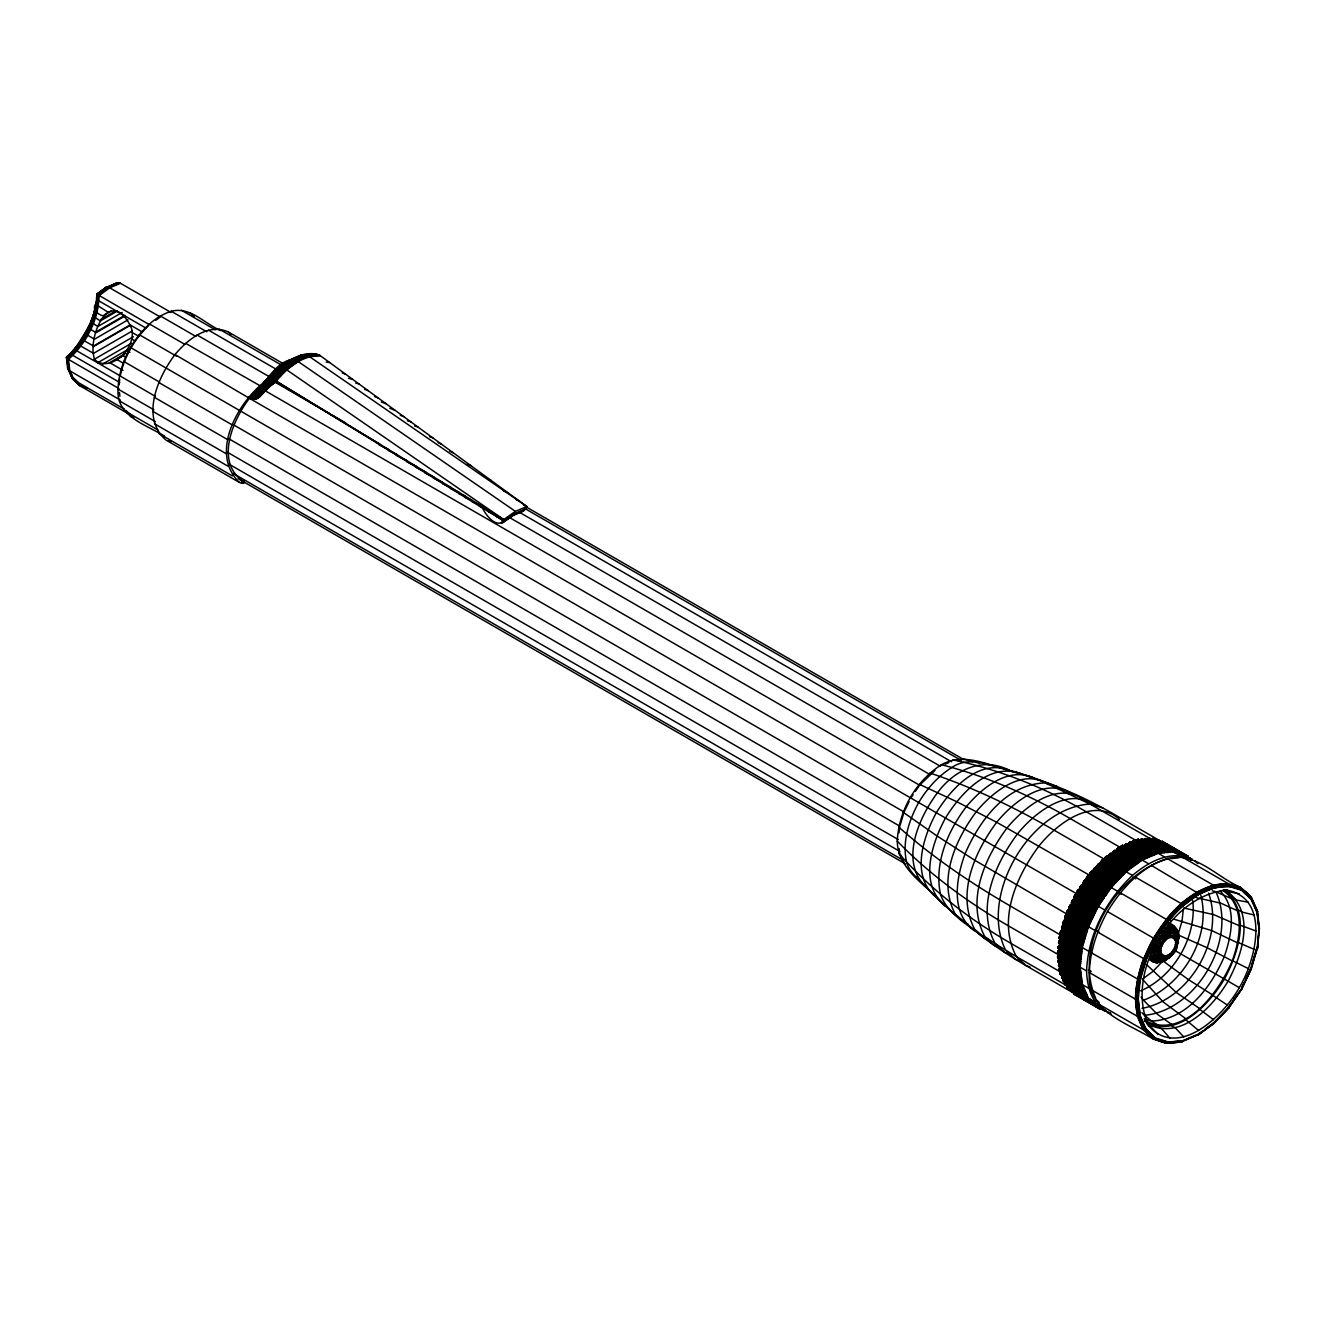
<?xml version="1.0" encoding="UTF-8"?>
<svg xmlns="http://www.w3.org/2000/svg" width="1326" height="1326" viewBox="0 0 1326 1326"><rect width="100%" height="100%" fill="white"/><g stroke="black" fill="none" stroke-linecap="round" stroke-linejoin="round"><path stroke-width="1.5" d="M1060.386 972.173C1063.684 976.45 1058.695 974.859 1060.386 972.173L1082.43 984.903C1085.745 989.179 1080.756 987.588 1082.43 984.903M1085.513 991.732C1083.839 994.401 1088.828 995.992 1085.513 991.732L1062.076 978.124L1061.927 975.588M1063.154 980.511C1063.568 976.649 1065.076 984.439 1063.154 980.511L1085.215 993.257M1063.618 981.538L1087.071 995.146L1088.248 997.765L1065.159 984.936L1065.01 982.417M1083.972 988.318C1087.287 992.594 1082.298 991.003 1083.972 988.318L1060.352 974.527M1087.221 997.682L1087.071 995.146M1076.629 892.945L1079.082 889.332L1076.629 892.945L1098.674 905.675L1101.144 902.061L1078.784 889.414M1079.828 888.254L1082.281 884.641L1104.343 897.387L1101.873 900.984L1079.828 888.254L1082.281 884.641M1083.027 883.58L1085.48 879.967L1083.027 883.58L1105.072 896.31L1107.542 892.696L1085.182 880.05M1086.226 878.889L1088.679 875.293L1110.74 888.022L1108.271 891.619L1086.226 878.889L1087.867 876.486M1098.674 905.675L1101.144 902.061M1101.873 900.984L1104.343 897.387M1105.072 896.31L1107.542 892.696M1108.271 891.619L1110.74 888.022M93.251 353.164C90.433 331.583 110.207 288.206 130.18 325.318C140.539 344.379 110.87 374.943 94.279 359.296L93.251 353.164L78.914 345.025L77.521 344.992L73.411 350.909L82.577 339.754L88.908 328.516L95.29 310.914L97.362 298.002M1213.207 1023.142L1214.301 1022.561L1198.091 1034.993L1198.654 1033.965L1183.024 1040.612L1168.455 1042.054L1155.94 1038.192L1153.421 1039.17C1126.785 1022.578 1086.176 1011.506 1089.342 972.555C1090.022 950.991 1097.166 930.355 1107.475 911.559C1121.531 888.553 1140.924 867.038 1167.261 858.535C1195.571 851.143 1217.086 877.497 1240.954 887.542L1241.385 890.194L1250.982 899.111L1257.015 912.454L1259.07 929.311L1257.612 948.04L1256.982 947.328L1251.363 966.24M145.91 328.086L98.207 300.488L96.649 298.449L96.765 294.074L105.848 287.427L109.03 287.444L160.297 316.98L155.722 320.328M96.848 298.996L96.765 294.074L149.606 324.787M97.179 299.51L96.931 294.123M1057.535 952.731L1058.562 950.129L1080.624 962.858L1080.209 966.654L1057.535 952.731L1080.209 966.654M1058.065 947.808L1059.093 945.206L1081.154 957.936L1080.74 961.731L1058.065 947.808L1080.74 961.731M1058.579 942.902L1059.623 940.283L1081.668 953.013L1081.27 956.808L1058.579 942.902L1081.27 956.808M1059.109 937.979L1060.154 935.36L1082.198 948.107L1081.801 951.886L1059.109 937.979L1081.801 951.886M1079.579 965.461L1080.624 962.858M1080.11 960.538L1081.154 957.936M1080.64 955.632L1081.668 953.013M1081.171 950.709L1082.198 948.107M242.31 481.835L243.868 483.36L239.376 482.432L165.849 439.983C140.208 417.408 157.86 377.197 174.999 354.556L249.437 398.314C263.99 403.883 260.791 384.623 268.88 379.137M1093.635 1003.003C1092.491 1005.97 1098.16 1005.29 1093.635 1003.003L1067.165 987.704L1066.668 985.715M1088.646 998.843C1088.547 1002.191 1092.69 999.224 1088.646 998.843L1066.601 986.096M1091.182 1000.732C1090.038 1003.683 1095.707 1003.003 1091.182 1000.732L1066.568 986.461M1177.604 931.316L1178.217 935.692L1175.3 940.383C1177.737 947.41 1166.747 961.914 1161.178 952.897C1158.742 945.869 1169.747 931.366 1175.3 940.383M1066.601 912.736L1068.59 909.437L1090.635 922.167L1088.745 926.095L1066.601 912.736L1088.745 926.095M1069.054 907.614L1071.043 904.315L1093.088 917.045L1091.199 920.99L1069.054 907.614L1091.199 920.99M1071.507 902.509L1073.496 899.21L1095.541 911.94L1093.652 915.885L1071.507 902.509L1093.652 915.885M1073.961 897.404L1075.95 894.089L1098.011 906.835L1096.105 910.763L1073.961 897.404L1096.105 910.763M1088.646 925.465L1090.635 922.167M1091.099 920.36L1093.088 917.045M1093.552 915.238L1095.541 911.94M1096.022 910.133L1098.011 906.835M120.384 400.104L69.167 370.468L67.576 367.998L68.488 364.319M73.411 350.909L74.041 349.782L76.179 350.462L97.229 362.595M1168.239 955.085L1166.797 959.444L1163.449 960.803M1057.518 956.941L1058.165 955.018L1080.209 967.748L1080.624 971.08L1057.518 956.941L1080.126 970.947M1059.093 962.659L1058.065 961.582L1058.678 959.328L1080.74 972.057C1082.613 977.792 1078.718 974.544 1080.74 972.057M1059.209 963.637C1061.098 969.372 1057.187 966.107 1059.209 963.637L1081.27 976.367C1083.143 982.102 1079.231 978.853 1081.27 976.367M1059.739 967.947C1061.612 973.682 1057.717 970.433 1059.739 967.947L1081.784 980.693C1083.673 986.411 1079.762 983.163 1081.784 980.693M1079.579 969.671L1080.209 967.748M164.507 436.138C146.109 424.585 115.859 416.381 118.047 389.098C118.511 374.38 123.384 360.291 130.429 347.462C140.026 331.765 153.252 317.063 171.236 311.262C190.215 306.256 204.701 323.743 220.663 330.555M239.376 482.432C208.149 452.282 239.525 398.446 268.929 378.623M897.254 841.115C898.73 810.65 915.719 781.229 941.361 764.721C967.201 750.433 995.909 769.063 1021.799 773.97C989.511 761.389 960.753 793.114 945.488 818.026C931.548 843.717 918.437 884.475 945.488 906.155C928.283 886.182 897.801 870.635 897.254 841.115C929.791 874.563 967.798 902.326 1008.108 925.664L1086.591 970.963C1086.988 987.174 1092.641 1007.959 1110.21 1012.749M899.028 832.728L899.658 826.827M1058.562 950.129L1057.783 953.593M1060.154 935.36L1059.524 939.023M1086.591 970.963C1088.016 934.548 1106.166 900.172 1132.47 875.442C1148.515 861.817 1171.306 849.27 1192.256 859.414L1113.79 814.114C1081.386 795.351 1046.545 780.981 1010.627 770.522M1095.74 998.263C1072.552 946.598 1115.282 873.486 1167.642 858.917M1107.475 911.559L1155.94 939.537L1146.327 959.527L1140.294 979.831L1138.238 999.075L1135.487 999.191C1137.045 962.825 1154.731 928.217 1181.168 903.553C1197.295 889.862 1220.351 877.182 1241.302 887.823M1137.559 999.34C1140.211 952.184 1169.118 903.967 1214.301 886.729C1226.964 883.199 1245.628 886.746 1250.982 899.111M1140.294 979.831L1140.095 979.881C1131.194 1008.589 1145.498 1052.629 1182.875 1041.076L1183.024 1040.612M1166.35 955.88C1164.56 967.549 1147.288 960.637 1152.095 949.88M1154.581 944.245C1151.051 950.692 1152.493 964.184 1162.488 961.715M1175.3 944.742C1184.068 939.703 1171.024 926.277 1164.841 936.156C1156.073 940.83 1152.824 964.632 1167.543 958.284M1178.118 939.007L1178.118 935.41M1177.621 943.532L1178.449 935.957M1177.969 943.151L1178.698 936.537M1183.24 909.818L1182.046 921.056L1177.936 934.863L1206.875 947.626L1232.252 960.919C1219.042 992.18 1183.936 1040.462 1144.902 1020.539M1232.252 960.919C1240.274 938.742 1245.678 907.1 1223.732 891.055M1144.305 1020.937C1175.698 1040.413 1209.312 1004.462 1224.395 979.052C1238.484 953.079 1251.744 911.84 1224.395 889.928M1146.675 1023.291C1175.913 1061.695 1223.45 1016.396 1239.28 987.655C1256.252 959.576 1271.717 895.746 1223.848 889.63M1257.197 948.504L1259.087 927.603M1257.462 948.355L1259.418 927.868M1135.222 877.033L1181.168 903.553L1183.024 905.84L1198.654 894.437L1214.301 887.774L1228.87 886.332L1228.141 883.58L1182.195 857.044M1178.366 942.322L1178.217 940.996M1060.087 933.007L1061.579 930.172L1083.64 942.902L1082.447 946.897L1060.087 933.007L1082.447 946.897M1061.629 927.819L1063.137 924.968L1085.182 937.697L1083.988 941.709L1061.629 927.819L1083.988 941.709M1063.17 922.631L1064.679 919.78L1086.723 932.51L1085.53 936.521L1063.17 922.631L1085.53 936.521M1064.712 917.426L1066.22 914.592L1088.265 927.322L1087.088 931.316L1064.712 917.426L1087.088 931.316M1082.149 945.736L1083.64 942.902M1083.69 940.548L1085.182 937.697M1085.232 935.36L1086.723 932.51M1086.773 930.156L1088.265 927.322M1256.982 910.332L1259.07 929.311M107.82 312.041L96.152 304.649L97.627 295.963M95.936 304.168L96.848 296.891M96.152 304.649L97.163 296.411M95.87 303.704C91.958 308.096 96.367 314.245 103.445 315.919M96.649 297.389L96.649 298.449M1170.129 937.383L1170.079 931.946L1167.808 926.095L1171.272 925.747L1174.239 926.659L1176.825 929.559L1176.858 934.034L1174.571 938.758M71.587 374.28L71.853 377.645L73.974 380.048L124.511 409.237M1251.429 898.199L1250.982 896.79L1245.495 893.591M1214.301 887.774L1213.207 885.055L1167.261 858.535M1198.605 1034.379L1181.168 1041.639M1069.121 988.003L1069.253 989.627L1070.712 989.925M1096.088 1005.274C1094.945 1008.241 1100.613 1007.561 1096.088 1005.274L1069.253 989.627M1190.483 860.01L1190.184 858.171L1188.577 858.253M94.942 310.466L96.102 303.986M96.218 305.229L93.251 316.4L100.345 320.909L117.301 311.129M1089.508 874.265L1092.375 871.232L1089.508 874.265L1111.569 886.995L1114.437 883.978L1092.11 871.215M1093.237 870.337L1096.105 867.303L1093.237 870.337L1115.282 883.066L1118.166 880.033L1095.84 867.287M1096.95 866.408L1099.834 863.375L1096.95 866.408L1119.011 879.138L1121.879 876.105L1099.569 863.359M1103.282 859.43L1125.608 872.177L1122.741 875.21L1100.679 862.464L1103.547 859.447M1111.569 886.995L1114.437 883.978M1115.282 883.066L1118.166 880.033M1119.011 879.138L1121.879 876.105M1122.741 875.21L1125.608 872.177M118.975 388.568L68.438 359.396C63.565 357.887 70.145 352.517 72.748 355.335L119.804 382.501M1174.571 947.212C1181.632 942.372 1171.256 960.372 1171.902 951.836M1257.015 912.454L1257.612 911.31L1251.131 896.94M1175.549 942.421C1183.604 937.283 1175.88 924.52 1168.488 922.83M526.19 508.753L526.82 506.515L319.947 355.451C301.864 355.666 287.096 368.081 275.327 380.612L504.062 521.234L515.25 513.411L526.19 508.753L507.311 518.367M93.251 316.4L94.842 308.925L96.102 308.162M93.798 313.35L95.141 308.626M900.205 825.021L903.437 814.131M1061.579 930.172L1060.253 933.952M1061.944 928.979L1063.137 924.968M1063.485 923.791L1064.679 919.78M1065.027 918.587L1066.22 914.592M1097.63 932.029L1143.576 958.565C1135.437 981.339 1130.514 1008.423 1144.006 1030.203L1146.327 1029.291L1155.791 1038.424M1091.447 952.847L1139.133 979.897L1146.327 959.527M1178.615 938.99C1173.958 908.376 1136.283 960.919 1163.134 961.284M1169.466 925.614L1171.04 920.327M1176.195 947.145C1178.963 903.255 1136.034 977.61 1172.648 953.278M1176.576 947.029L1177.753 942.554M1176.858 946.897L1178.366 941.443M1245.611 979.417L1250.982 968.245L1257.164 947.444L1251.147 968.875L1257.578 947.924M1171.902 937.217L1172.068 927.52L1170.775 924.968L1167.245 925.316M248.509 397.004C255.901 400.585 263.261 393.325 262.283 385.833C268.184 376.551 284.56 353.694 298.135 361.517L515.4 511.372L526.82 506.515L309.555 356.661L303.439 354.788L299.593 355.733L304.914 355.202M1164.709 959.875L1169.582 957.571L1170.129 953.709M104.422 289.499L105.848 287.427M90.848 322.036L93.35 314.925L90.848 322.036L97.826 326.511L122.174 312.455M93.732 314.776C88.991 330.257 80.306 344.428 68.853 355.865M241.216 482.995L242.144 480.609L244.465 481.189M1104.459 858.651L1107.309 856.281L1104.459 858.651L1126.503 871.381L1129.586 869.127L1107.061 856.231M1108.619 855.336L1130.514 868.464L1133.581 866.21L1111.321 853.364L1108.801 854.955L1130.514 868.464M1112.448 852.817L1115.315 850.447L1112.448 852.817L1134.509 865.547L1137.592 863.292L1115.067 850.397M1116.608 849.502L1138.504 862.629L1141.587 860.375L1119.061 847.48L1116.807 849.121L1138.504 862.629M1126.503 871.381L1129.586 869.127M1134.509 865.547L1137.592 863.292M123.766 316.715L96.036 332.727L88.063 327.771L91.875 321.19M91.046 321.257L85.195 333.787L94.494 339.191L127.959 319.881M77.521 344.992L91.162 322.815M1168.455 1042.054L1166.648 1043.28L1160.93 1040.065M273.388 373.103C275.095 367.401 282.388 366.788 286.714 369.855L298.135 361.517M271.134 382.219L271.896 380.595M1173.411 937.681L1174.869 928.382L1173.808 925.913L1170.775 924.968M243.106 480.907L241.995 483.228L242.144 480.609C215.226 460.868 232.912 419.795 249.437 398.314L919.415 785.125M242.774 483.426L243.885 481.106M903.967 812.308L909.122 801.6M1068.59 909.437L1066.618 913.067M1069.784 906.951L1071.043 904.315M1073.496 899.21L1071.524 902.84M1074.06 898.033L1075.95 894.089M1153.835 938.327C1140.957 961.98 1132.023 989.511 1137.824 1016.545L1140.294 1015.948L1138.238 999.075M1143.576 958.565L1145.962 959.46C1160.681 925.233 1188.345 887.193 1229.02 885.818M1174.322 950.145C1184.599 933.769 1164.576 929.924 1160.3 945.819C1153.57 964.085 1175.002 958.267 1176.527 945.355M1177.024 945.985L1172.068 954.554M1177.123 946.267L1172.366 954.521M1245.429 979.317L1250.799 968.146M1242.031 986.859L1243.821 983.146M1231.821 1002.373L1228.141 1007.379L1228.97 1007.677L1241.716 989.063L1251.263 968.461L1241.451 988.898L1228.489 1007.561L1213.406 1023.241L1229.053 1007.594L1214.135 1023.324M1228.655 1007.627L1241.65 989.014L1251.429 968.626M1164.593 956.063L1162.322 959.676L1158.543 962.378L1156.123 962.759L1152.559 960.72M94.842 308.925L94.726 310.052M1130.664 868.066L1133.581 866.21M1138.653 862.232L1141.587 860.375M85.195 333.787L88.295 327.522M85.726 333.986L88.212 329.246M1182.875 1041.076L1181.367 1041.739M93.069 315.14L93.019 316.036M1120.487 847.099C1121.614 844.098 1126.404 845.855 1120.487 847.099L1142.548 859.828C1148.449 858.585 1143.675 856.845 1142.548 859.828M1124.498 845.391L1127.216 843.717L1149.625 856.811L1146.542 858.137L1124.498 845.391L1127.216 843.717M1131.575 842.391L1130.133 842.027L1128.492 843.701L1150.537 856.43C1156.454 855.187 1151.664 853.43 1150.537 856.43M1132.487 841.993C1133.614 839.01 1138.388 840.767 1132.487 841.993L1154.532 854.723C1160.449 853.496 1155.675 851.74 1154.532 854.723M1146.542 858.137L1149.277 856.447M77.969 345.92L85.361 333.804L77.72 345.539M910.829 798.02L913.067 794.755M915.305 791.473L919.78 784.942L934.979 770.456M1153.62 938.195L1166.648 919.581L1168.455 921.222C1185.394 900.619 1213.439 877.58 1241.501 889.961M1155.791 939.454L1168.339 921.073M1233.959 998.859L1241.716 989.063M1163.068 955.598L1155.742 961.499L1153.073 961.831L1149.526 959.775M77.571 345.241L81.781 339.423L93.533 346.02L130.23 324.853M481.471 505.952C484.719 513.643 494.996 528.51 504.062 521.234L503.731 519.543L286.466 369.689M73.344 350.213L77.77 344.76M73.328 350.528L78.052 344.76M1139.349 840.17L1138.238 839.242L1136.481 840.452L1158.526 853.182C1163.88 853.911 1160.018 850.38 1158.526 853.182M1140.476 839.756C1143.874 841.645 1143.062 837.22 1140.476 839.756L1162.521 852.485C1164.344 850.115 1167.079 853.828 1162.256 852.817L1138.238 839.242M1144.205 839.391C1147.603 841.281 1146.791 836.839 1144.205 839.391L1166.25 852.121C1168.073 849.751 1170.808 853.463 1165.985 852.436L1142.233 838.877M1147.653 839.341L1149.41 838.131L1150.52 839.06M1169.714 852.071C1171.189 849.286 1175.051 852.8 1169.714 852.071L1145.946 838.513M1259.418 929.062L1257.313 910.597M515.25 513.411L503.018 522.543M68.935 355.003L73.709 349.832M68.836 355.385L74.041 349.782M68.969 356.396L74.952 349.948M1161.908 954.521L1153.603 959.51L1150.753 959.659L1149.277 956.427M174.999 354.556C187.496 339.721 207.801 322.864 228.254 331.914L283.83 364.004M276.753 368.91L263.36 382.999L264.288 384.325L268.101 380.28M253.133 399.126L252.205 397.8L262.846 386.562L261.04 386.314L250.399 397.551L251.327 398.861M277.93 368.379L262.747 384.341L263.675 385.651L268.764 380.264M279.222 368.064L262.283 385.833L263.211 387.142L269.592 380.413M270.156 379.567L262.167 388.004L263.095 389.314M263.261 387.938L253.946 397.767L254.874 399.093M269.808 381.59L261.819 390.01L262.747 391.319L272.941 380.562L270.637 385.402L259.299 397.303L258.371 395.977L262.349 391.767M272.012 379.899L255.553 397.452L256.482 398.778M262.366 391.236L257.045 396.855L257.973 398.165L268.167 387.407L277.3 380.827M264.123 390.706L276.057 381.175M276.073 381.092L277.001 382.402L270.885 380.529L265.051 383.181L264.123 381.855L269.957 379.203L276.073 381.092L286.714 369.855M1100.679 862.464L1102.602 860.458M1120.288 892.796L1166.432 919.432C1184.814 895.63 1226.318 867.303 1251.429 897.503M1181.963 904.183C1150.023 935.079 1122.757 986.693 1144.487 1030.252M1172.748 953.643L1165.339 959.908M1168.803 958.002L1172.764 953.958M1169.582 957.571L1172.714 954.206M1213.754 1023.357L1228.953 1007.312M309.555 356.661L320.196 355.617C309.223 350.445 295.499 356.346 286.184 362.296L295.698 358.252M297.604 357.44L298.532 356.479L287.112 361.335M69.118 354.705L66.416 357.241L67.792 368.694M66.317 357.639L69.781 354.407M66.482 357.921L70.245 354.39M70.775 354.49L66.781 358.235L68.123 369.341M112.064 285.67L113.008 284.841M1151.648 838.877C1154.001 842.192 1154.482 837.104 1151.648 838.877L1173.692 851.607C1175.897 849.751 1177.123 854.723 1173.394 851.872L1149.675 838.131M1154.548 840.12L1156.504 839.557L1182.991 854.822C1187.234 857.607 1184.996 852.369 1182.991 854.822M1157.747 841.115L1159.471 840.435L1160.2 841.529M1176.593 852.85C1178.599 850.38 1180.836 855.635 1176.593 852.85L1151.946 838.678M1179.792 853.845C1181.797 851.375 1184.035 856.629 1179.792 853.845L1153.09 838.463M1161.178 952.897L1156.438 955.582L1150.239 956.543L1153.952 961.831M96.798 294.19L106.395 287.195M97.013 294.355L106.992 287.079M97.345 294.587L107.638 287.079M274.764 370.617L289.35 360.059M274.001 371.777L290.643 359.744M275.51 380.114L262.183 393.159L261.255 391.833M266.625 387.192L269.758 384.905M274.731 381.722L261.421 394.767L260.493 393.457M276.902 380.844L268.167 387.407L265.067 388.319M1181.367 903.686L1197.378 892L1213.406 885.188L1228.324 883.713M1151.25 865.348L1198.472 893.459C1168.007 912.686 1147.554 945.206 1139.382 979.914C1133.813 1003.533 1138.62 1039.07 1167.891 1042.899M1164.725 960.737L1170.079 956.792M1165.305 960.554L1169.863 957.223M1198.787 1033.667L1202.002 1031.33M1205.201 1028.993L1211.616 1024.318M1197.759 1035.026L1214.351 1022.91M1198.24 1034.926L1214.235 1023.258M276.139 381.855L380.231 444.425L378.838 444.658L388.966 449.729L388.303 450.459L397.021 454.636L396.209 455.282L406.983 460.686L406.684 461.68L416.48 466.47L415.568 467.117L425.878 472.189L424.834 472.785L433.635 476.896L433.304 477.973L442.553 482.332L442.751 483.741L450.724 487.305L450.575 488.515L458.995 492.327L458.978 493.653L464.862 495.891L464.929 497.3L471.841 500.134L472.039 501.659L479.78 504.974L479.349 506.118L488.664 510.377L488.581 511.77L495.775 514.703L495.825 516.195L503.731 519.543L515.4 511.372M501.327 522.56L504.328 520.472M501.593 523.356L513.924 514.919L524.599 510.377M1078.767 995.71L1076.596 995.047M113.986 284.129L117.931 282.703L120.451 283.267L171.004 312.439M103.975 315.074L111.135 310.947M100.925 319.467L114.898 311.395M96.168 331.865L124.727 315.373M93.384 346.633L130.578 325.168M93.185 353.561L132.136 331.086M94.279 359.296L133.379 336.705M97.461 362.893L131.324 343.351M102.599 364.103L129.268 348.705M109.279 362.843L125.871 353.246M123.666 355.351L116.671 359.379L123.318 363.225M116.124 359.76L121.445 356.694M1164.079 843.253L1166.035 843.916M1068.557 987.472L1067.165 987.704M1163.399 842.507C1162.952 839.806 1158.493 843.187 1163.416 842.855M1098.641 1007.428C1098.442 1010.545 1103.961 1007.362 1098.641 1007.428L1071.574 991.649C1071.275 988.235 1074.557 994.318 1071.574 991.649M1160.93 950.858L1151.78 952.748M310.234 354.672L312.704 353.827M105.367 287.792L116.97 282.819M104.969 288.256L117.931 282.703M118.843 282.72L108.334 287.195L97.809 294.869C97.328 319.168 84.98 342.423 67.212 358.6L68.587 369.937M119.688 282.919L109.03 287.444L98.389 295.217C97.942 319.533 85.577 342.821 67.759 358.981L69.167 370.468M120.451 283.267L109.76 287.808L99.069 295.615C98.638 319.947 86.273 343.235 68.438 359.396L69.847 370.932L73.974 380.048M303.439 354.788L292.018 359.644L280.598 367.982L269.957 379.203L270.885 380.529M512.002 515.549L522.693 511.455M945.09 764.207L948.819 762.616M1197.759 892.332L1213.754 885.519M1176.825 929.559L1171.703 926.592L1164.725 928.465L1165.305 929.327C1169.83 926.112 1177.157 927.338 1178.366 933.355M1167.195 958.897C1139.017 967.102 1171.355 911.111 1178.35 939.604M1166.797 959.444C1139.879 968.328 1165.587 914.144 1178.217 935.692M1159.653 962.411L1166.35 959.908M1165.852 960.289L1160.383 962.394M1140.692 990.853C1174.223 976.268 1196.897 937.001 1192.754 900.669M1141.073 997.053L1143.526 1000.235C1183.107 984.986 1211.865 936.604 1200.71 894.901M1181.565 1041.805L1198.555 1034.562M1166.83 845.358L1167.924 845.308M1161.808 962.046L1156.123 962.759M1081.353 997.053L1079.961 996.622M1103.414 1009.782L1101.84 1008.423M1063.12 978.223L1062.076 978.124M1066.203 985.036L1065.159 984.936M1161.178 948.538L1153.288 948.62M300.77 355.186L314.08 353.744M315.538 353.876C297.389 353.594 282.571 366.291 271.416 379.352L272.344 380.661M317.063 354.241C298.914 353.943 284.079 366.656 272.941 379.717L273.869 381.026M318.621 354.821C300.472 354.539 285.637 367.236 274.499 380.297L275.427 381.606M957.753 760.527L961.217 760.179M1033.816 777.865C1007.942 766.445 982.251 787.76 966.422 806.523C947.775 831.137 934.084 862.729 940.416 894.055C947.361 914.642 968.825 924.62 984.273 938.261C997.765 948.173 1011.771 957.339 1026.241 965.742L1104.707 1011.042M1171.272 858.568L1178.516 857.856M1228.771 884.26C1187.466 885.685 1159.09 923.957 1144.239 958.897C1132.553 986.461 1128.724 1036.683 1167.294 1043.247M1214.334 886.995L1229.036 885.553L1241.6 889.696L1251.147 898.895M1227.379 890.16C1170.593 894.453 1124.233 974.759 1148.896 1026.092M1142.017 1008.324C1189.753 999.738 1224.975 938.709 1208.55 893.078M1141.885 1012.683L1144.487 1015.302C1196.748 1010.594 1237.871 939.338 1215.843 891.735L1212.246 890.79M1182.958 1040.86L1168.339 1042.302L1155.626 1038.639L1145.962 1029.672L1139.879 1016.246M1166.234 1043.114L1182.643 1041.44M1166.648 1043.28L1182.328 1041.689M326.196 362.064L329.561 362.479M1196.317 897.636L1221.047 903.271L1237.622 910.813M1161.908 946.068L1155.576 944.593M1222.406 890.293L1239.28 893.84M1183.438 907.962L1213.638 914.592L1239.445 925.797M1248.412 902.293L1236.744 900.089L1233.064 897.967M348.539 378.341L352.385 379.137M976.118 762.367L979.682 763.113M952.781 759.864C999.688 769.544 1044.606 787.743 1086.027 811.628L1164.51 856.944M997.401 767.141C982.351 762.798 966.124 757.527 951.853 767.505C937.946 776.141 927.106 788.655 918.653 802.545C908.89 820.496 902.111 841.38 906.52 861.9C909.354 873.668 920.261 879.536 927.371 888.437C898.58 863.11 918.388 817.96 937.631 792.567C954.77 769.494 982.599 756.516 1009.666 770.389C978.638 758.29 951.007 788.788 936.322 812.739C922.913 837.419 910.332 876.602 936.322 897.437L932.493 893.575M1254.147 914.99L1242.197 912.139L1238.517 910.017M1173.311 918.984L1211.914 930.653L1237.622 942.885M355.749 383.098L358.882 383.894M941.361 764.721C986.594 776.174 1029.656 795.202 1070.016 818.44L1148.482 863.756M261.04 386.314L185.64 343.335M414.574 426.011L417.922 426.989M1256.12 931.034L1240.374 925.266M407.314 420.707L410.762 421.767M87.383 388.253L79.842 385.667L72.698 379.021L67.51 367.269M130.429 416.463L133.926 417.541M1057.419 786.649L1022.247 774.301M963.422 758.82L972.555 761.638M1102.834 807.998L1090.038 804.053L1045.253 782.887C1005.92 784.213 979.168 820.993 964.93 854.11C956.145 878.409 950.212 913.084 974.278 930.67M1241.65 888.437C1204.787 874.066 1171.969 910.282 1154.532 938.725C1138.62 968.046 1123.669 1014.572 1154.532 1039.302M1241.716 888.917C1205.019 874.63 1172.35 910.68 1154.996 938.99C1139.15 968.179 1124.266 1014.489 1154.996 1039.136M1228.87 886.332L1241.385 890.194M1157.731 962.61L1154.847 961.715L1151.217 956.576M1156.918 962.742L1153.073 961.831L1150.753 959.659M967.864 923.824L964.466 922.78L946.002 906.371M987.82 939.355L984.273 938.261L955.333 914.31C937.267 880.398 955.3 839.789 976.367 811.578C992.544 791.987 1022.843 767.389 1048.302 784.511M998.08 946.698L994.483 945.587L974.759 929.443C955.897 894.055 974.726 851.706 996.688 822.269C1013.561 801.832 1045.17 776.174 1071.739 794.025M1008.522 953.725L1004.893 952.598L995.13 943.548L984.82 936.62C965.693 900.719 984.787 857.756 1007.08 827.905C1024.202 807.153 1056.258 781.13 1083.209 799.246M1020.954 961.018L1015.467 959.328L1005.655 950.212L995.13 943.548C975.803 907.282 995.097 863.872 1017.606 833.706C1034.893 812.44 1069.27 785.174 1095.906 806.059M1029.904 966.869L1026.241 965.742L1016.396 956.61L1005.655 950.212C978.737 895.995 1029.622 807.832 1090.038 804.053L1179.444 855.452M1144.156 1018.782L1151.515 1021.053L1158.974 1025.91M1107.475 1012.633L1111.138 1013.777M1144.006 1030.203L1097.63 1003.517M1167.692 1043.048L1154.764 1039.236C1123.967 1014.539 1138.885 968.113 1154.764 938.858C1172.167 910.481 1204.92 874.331 1241.7 888.669L1251.462 897.967M1153.421 1039.17L1166.863 1043.297M929.957 773.041C973.267 787.395 1014.506 807.401 1053.988 830.126L1132.47 875.442M1137.824 1016.545L1091.447 989.842M168.485 440.796L170.905 441.691M381.341 402.06L386.131 403.784M429.558 436.652L432.79 437.845M400.336 415.336L403.651 416.563M342.224 372.938L345.672 374.247M1215.843 891.735L1232.252 898.962M1254.147 949.333L1238.517 942.637M364.65 389.297L368.18 390.673M374.612 396.557L378.175 397.966M389.861 408.275L395.214 410.414M487.835 479.15L491.184 480.493M1058.065 958.217L1058.165 955.018M438.11 442.702L441.309 444.061M919.316 784.279L956.659 801.666L996.688 822.269L1117.536 891.205M523.588 505.057L526.82 506.515M467.282 463.967L470.68 465.525M449.613 451.089L453.243 452.796M503.316 490.736L508.67 493.255M1248.412 968.643L1233.064 960.985M516.245 499.703L519.809 501.394M1135.487 999.191L1089.342 972.555M1162.421 841.38L1187.897 856.099C1189.057 859.696 1184.566 854.193 1187.897 856.099M1162.14 841.413L1188.013 856.347M1161.841 841.496L1188.096 856.646M1158.941 840.419L1190.466 858.635M1183.952 855.419L1192.439 860.309M1155.742 839.441L1182.262 854.607M1186.836 857.276L1192.19 860.226M1155.443 839.524L1180.09 853.579M1152.543 838.446L1179.063 853.612M1152.244 838.529L1175.864 852.287M1148.813 838.314L1172.582 851.789M1148.515 838.496L1170.56 851.226M1148.217 838.728L1170.261 851.458M1147.918 839.01L1169.98 851.756M1145.399 838.562L1168.77 851.872M1145.084 838.678L1168.852 852.154M1144.786 838.861L1166.847 851.59M1144.487 839.093L1166.532 851.839M1141.669 838.927L1165.123 852.519M1141.371 839.06L1163.416 851.789M1141.056 839.242L1163.117 851.972M1140.758 839.474L1162.819 852.204M1137.94 839.292L1161.41 852.9M1137.642 839.424L1159.686 852.154M1137.343 839.607L1159.388 852.336M1137.028 839.839L1159.09 852.568M1136.747 840.12L1158.808 852.85M1134.973 840.236L1157.465 853.215M1134.426 840.236L1157.615 853.414M1134.128 840.336L1156.189 853.066M1133.829 840.485L1155.891 853.231M1133.531 840.701L1155.576 853.43M1133.233 840.966L1155.294 853.712M1132.951 841.281L1155.012 854.01M1132.702 841.629L1154.764 854.358M1130.713 841.894L1153.62 855.121M1130.432 841.927L1152.493 854.673M1130.133 842.027L1152.195 854.773M1129.835 842.192L1151.88 854.922M1129.52 842.408L1151.581 855.137M1129.238 842.673L1151.283 855.403M1128.956 842.988L1151.018 855.718M1128.708 843.319L1150.753 856.066M1126.719 843.601L1149.625 856.811M1126.139 843.734L1148.498 856.364M1125.84 843.883L1147.885 856.629M1125.525 844.098L1147.587 856.845M1125.244 844.364L1147.288 857.11M1124.962 844.679L1147.023 857.408M1124.713 845.027L1146.758 857.756M1122.989 845.325L1145.465 858.303M1122.442 845.342L1145.631 858.519M1122.144 845.441L1144.189 858.171M1121.829 845.59L1143.89 858.32M1121.531 845.806L1143.592 858.535M1121.232 846.071L1143.294 858.8M1120.967 846.386L1143.012 859.115M1120.719 846.734L1142.763 859.463M1118.481 847.563L1140.841 860.226M1118.183 847.695L1140.244 860.425M1117.884 847.894L1139.929 860.624M219.121 329.08L281.874 365.313M1117.586 848.143L1139.631 860.872M525.593 506.598L963.24 759.284M1117.304 848.425L1139.349 861.154M1117.039 848.756L1139.084 861.486M1116.807 849.121L1138.852 861.85M181.43 310.251L215.226 329.76M524.582 508.372L959.875 759.682M1114.785 850.397L1136.83 863.143M1114.486 850.48L1136.548 863.209M1114.188 850.612L1136.233 863.342M1113.89 850.811L1135.934 863.541M1113.591 851.06L1135.636 863.79M1113.293 851.342L1135.354 864.071M1113.044 851.673L1135.089 864.403M208.48 330.141L276.604 369.473M1112.812 852.038L1134.857 864.767M1112.613 852.419L1134.658 865.149M1110.79 853.314L1133.117 866.044M171.236 311.262L206.806 331.798M1110.492 853.397L1132.553 866.127M519.759 512.482L951.471 761.737M1110.193 853.53L1132.238 866.259M1109.879 853.729L1131.94 866.458M1109.58 853.961L1131.642 866.707M1109.298 854.259L1131.36 866.989M1109.05 854.59L1131.095 867.32M1108.801 854.955L1130.863 867.685M1106.497 856.314L1128.84 868.961M1106.199 856.447L1128.244 869.176M1105.884 856.629L1127.945 869.375M1105.586 856.878L1127.647 869.624M1105.304 857.176L1127.365 869.906M1105.039 857.508L1127.1 870.237M1104.807 857.872L1126.868 870.602M1104.608 858.253L1126.669 870.983M197.06 334.997L270.57 377.446M1103 859.48L1125.061 872.21M1102.702 859.58L1124.746 872.309M1132.951 877.232L1135.702 878.823M160.297 315.919L195.867 336.456M274.151 381.656L320.726 408.541M324.306 410.612L329.677 413.712M333.274 415.784L345.804 423.011M508.819 517.14L940.548 766.378M1102.387 859.762L1124.448 872.491M1102.088 859.977L1124.15 872.707M1101.807 860.259L1123.851 872.989M1101.525 860.574L1123.586 873.304M1101.293 860.922L1123.337 873.652M1101.077 861.303L1123.122 874.033M1100.895 861.685L1122.956 874.431M1100.762 862.082L1122.824 874.812M1099.271 863.408L1121.332 876.138M1098.972 863.524L1121.034 876.254M1098.674 863.69L1120.719 876.42M1098.359 863.922L1120.42 876.652M1098.077 864.187L1120.138 876.917M1097.812 864.502L1119.857 877.232M1097.563 864.85L1119.608 877.597M1097.348 865.232L1119.409 877.961M1097.166 865.629L1119.227 878.359M1097.05 866.011L1119.094 878.757M1095.558 867.337L1117.603 880.066M1095.243 867.453L1117.304 880.182M1094.945 867.618L1117.006 880.348M1094.646 867.85L1116.691 880.58M1094.348 868.116L1116.409 880.845M1094.083 868.431L1116.127 881.177M1093.834 868.795L1115.895 881.525M149.357 323.892L184.927 344.428M265.001 390.656L929.609 774.367M1093.618 869.16L1115.68 881.889M1093.453 869.558L1115.497 882.287M1093.32 869.955L1115.365 882.685M1091.828 871.265L1113.873 884.011M1091.53 871.381L1113.575 884.111M1091.215 871.547L1113.276 884.293M1090.917 871.779L1112.978 884.508M1090.635 872.06L1112.68 884.79M1090.353 872.375L1112.415 885.105M1090.105 872.723L1112.166 885.453M1089.906 873.105L1111.95 885.834M1089.723 873.486L1111.785 886.216M1089.591 873.884L1111.652 886.613M1118.464 892.514L1121.216 894.105M1088.381 875.375L1110.442 888.105M1088.082 875.525L1110.144 888.254M1087.784 875.724L1109.829 888.453M1087.486 875.989L1109.53 888.718M1087.204 876.287L1109.265 889.017M1086.955 876.619L1109 889.348M1086.723 876.983L1108.768 889.729M129.915 324.804L141.899 331.715M1086.541 877.381L1108.586 890.111M1086.392 877.762L1108.437 890.508M1086.276 878.16L1108.337 890.89M1086.226 878.541L1108.271 891.271M1084.883 880.199L1106.945 892.928M139.18 334.649L176.524 356.213M1084.585 880.414L1106.63 893.144M1084.287 880.663L1106.332 893.393M1084.005 880.961L1106.066 893.691M1083.756 881.309L1105.801 894.039M131.937 332.378L138.882 336.373M1083.524 881.674L1105.569 894.404M1083.325 882.055L1105.387 894.785M1083.193 882.453L1105.238 895.183M1083.077 882.834L1105.138 895.58M1083.027 883.215L1105.072 895.962M1081.999 884.74L1104.044 897.47M1081.685 884.89L1103.746 897.619M1081.386 885.088L1103.431 897.818M1081.088 885.337L1103.149 898.083M1080.806 885.652L1102.867 898.382M1080.557 885.983L1102.602 898.713M1080.325 886.348L1102.387 899.078M131.705 339.008L135.252 341.064M1080.143 886.729L1102.188 899.476M1079.994 887.127L1102.039 899.857M1079.878 887.525L1101.939 900.255M1079.828 887.906L1101.889 900.636M1078.486 889.564L1100.547 902.293M1078.187 889.763L1100.232 902.509M1077.889 890.028L1099.934 902.757M1077.607 890.326L1099.668 903.056M1077.358 890.674L1099.403 903.404M1077.126 891.039L1099.188 903.768M1076.944 891.42L1098.989 904.15M1076.795 891.818L1098.84 904.547M1076.679 892.199L1098.74 904.929M1076.629 892.58L1098.674 905.31M130.429 347.462L239.376 410.38M239.84 410.629L1104.707 909.967M1156.653 939.952L1163.068 943.648M1173.411 949.631L1223.732 978.671M1224.395 979.052L1239.28 987.655M1075.651 894.271L1097.696 907.017M1075.336 894.52L1097.398 907.249M1075.054 894.801L1097.116 907.531M1074.789 895.133L1096.851 907.862M1074.557 895.481L1096.602 908.211M1074.342 895.862L1096.403 908.592M1074.176 896.26L1096.237 908.99M1074.06 896.641L1096.121 909.387M1073.994 897.039L1096.038 909.769M126.699 350.429L129.931 352.302M1073.977 897.735L1096.038 910.465M1073.182 899.393L1095.243 912.122M1072.883 899.625L1094.945 912.354M1072.601 899.906L1094.663 912.653M1072.336 900.238L1094.398 912.968M1072.104 900.603L1094.149 913.332M1071.889 900.967L1093.95 913.713M1071.723 901.365L1093.784 914.095M1071.607 901.763L1093.652 914.492M1071.524 902.144L1093.585 914.874M122.34 355.269L125.887 357.324M1070.728 904.498L1092.79 917.227M1070.43 904.73L1092.491 917.476M1070.148 905.028L1092.21 917.758M1069.883 905.343L1091.928 918.073M1069.651 905.708L1091.696 918.437M1069.436 906.089L1091.497 918.819M1069.27 906.47L1091.331 919.216M1069.154 906.868L1091.199 919.598M123.716 361.434L159.584 382.153M233.127 424.602L903.951 811.91M1069.071 907.249L1091.132 919.979M158.838 382.534L232.365 424.983M1069.071 907.962L1091.132 920.692M1068.275 909.619L1090.337 922.349M1067.977 909.851L1090.038 922.581M1067.695 910.133L1089.74 922.863M1067.43 910.465L1089.475 923.194M1067.181 910.813L1089.243 923.542M1066.982 911.194L1089.044 923.924M1213.091 995.594L1227.379 1005.075M1066.817 911.592L1088.878 924.321M1066.701 911.973L1088.745 924.719M1066.618 912.371L1088.679 925.1M1096.486 930.587L1099.237 932.178M1094.878 930.438L974.759 860.259L936.902 835.894L903.172 812.241M109.693 362.661L123.02 370.352M1065.922 914.857L1087.983 927.587M1065.64 915.172L1087.701 927.902M1065.391 915.52L1087.453 928.25M1065.176 915.885L1087.237 928.614M1064.993 916.266L1087.055 929.012M1064.861 916.664L1086.906 929.393M1064.761 917.062L1086.823 929.791M1064.728 917.774L1086.773 930.504M1064.778 918.089L1086.939 931.101M1064.38 920.045L1086.442 932.775M1064.098 920.36L1086.16 933.09M97.892 362.976L120.484 376.02M119.489 375.639L155.357 396.358M228.901 438.807L899.724 826.115M1063.85 920.708L1085.911 933.438M1063.634 921.073L1085.696 933.802M1063.452 921.471L1085.513 934.2M1063.319 921.852L1085.364 934.598M154.429 397.369L227.956 439.801M1063.22 922.25L1085.281 934.979M1063.187 922.979L1085.232 935.708M1063.237 923.294L1085.397 936.289M1062.839 925.233L1084.883 937.979M1062.557 925.548L1084.618 938.278M1062.308 925.896L1084.37 938.626M1062.093 926.261L1084.138 939.007M1061.911 926.659L1083.972 939.388M1061.778 927.056L1083.823 939.786M1061.678 927.438L1083.74 940.167M1061.645 928.167L1083.69 940.896M1061.695 928.482L1083.839 941.477M1199.914 1009.5L1213.522 1019.694M1061.297 930.438L1083.342 943.167M1061.015 930.736L1083.077 943.482M1060.767 931.084L1082.828 943.83M1060.551 931.465L1082.596 944.195M1060.369 931.847L1082.414 944.576M1060.22 932.244L1082.281 944.974M1060.137 932.626L1082.182 945.372M118.047 389.098L153.915 409.817M227.459 452.265L898.282 839.573M1060.087 933.355L1082.149 946.084M1060.154 933.67L1082.198 946.399M1088.696 951.256L1010.213 905.94C970.798 883.099 932.841 857.408 898.763 827.076M152.938 411.425L226.448 453.857M1059.888 935.708L1081.933 948.438M1059.656 936.057L1081.701 948.803M1059.457 936.438L1081.519 949.184M1059.308 936.836L1081.353 949.565M1059.192 937.233L1081.237 949.963M1059.126 937.615L1081.171 950.344M1059.142 938.311L1081.204 951.04M1059.225 938.593L1081.419 951.571M1059.358 940.615L1081.419 953.361M1059.126 940.979L1081.187 953.709M1058.927 941.361L1080.988 954.107M1058.778 941.758L1080.823 954.488M1058.662 942.156L1080.723 954.886M1058.596 942.537L1080.657 955.267M119.489 400.9L155.357 421.618M228.901 464.067L899.724 851.358M1058.612 943.217L1080.756 956.245M1058.828 945.537L1080.889 958.267M154.429 423.74L227.956 466.188M1058.596 945.902L1080.657 958.632M1185.792 1019.793L1198.654 1030.534M1058.413 946.283L1080.458 959.013M1058.247 946.681L1080.309 959.411M1058.131 947.062L1080.193 959.809M1058.065 947.444L1080.126 960.19M1058.098 948.14L1080.143 960.869M1058.181 948.438L1080.358 961.416M123.716 410.231L157.794 429.906M233.127 473.399L902.144 859.662M71.587 376.866L80.538 386.148L131.075 415.32L125.821 410.447M1058.314 950.46L1080.358 963.19M1058.082 950.825L1080.126 963.554M1057.883 951.206L1079.928 963.936M1057.717 951.604L1079.778 964.333M238.034 478.587L905.277 863.823M1057.618 951.985L1079.662 964.731M1088.431 969.903L1091.199 971.494M158.838 433.486L232.365 475.918M1057.551 952.366L1079.596 965.113M1057.568 953.062L1079.613 965.792M1057.651 953.361L1079.696 966.09M1057.949 955.4L1079.994 968.129M1057.767 955.781L1079.828 968.51M1057.651 956.179L1079.696 968.908M1057.568 956.56L1079.613 969.289M1057.535 957.273L1079.662 970.317M1057.717 957.853L1080.624 971.08M1058.479 959.709L1080.524 972.439M1058.297 960.09L1080.358 972.82M1171.67 1025.81L1175.35 1027.932L1183.787 1036.866M1058.165 960.488L1080.226 973.218M1058.082 960.869L1080.143 973.615M1058.049 961.251L1080.11 973.98M1058.065 961.582L1080.126 974.328M1058.131 961.897L1080.193 974.627M1058.247 962.162L1081.138 975.389M1058.993 964.019L1081.055 976.748M1058.828 964.4L1080.872 977.146M1058.695 964.798L1080.756 977.527M1058.612 965.179L1080.673 977.925M1058.579 965.56L1080.64 978.29M1058.596 965.908L1080.64 978.638M1058.662 966.206L1081.668 979.699M1058.927 966.687L1081.403 979.665M1059.524 968.328L1081.585 981.058M1059.358 968.726L1081.403 981.455M1059.225 969.107L1081.27 981.853M1059.142 969.505L1081.187 982.235M1059.109 969.87L1081.154 982.599M1158.51 1027.103L1162.173 1029.225L1169.93 1038.241M1059.126 970.218L1081.171 982.947M1059.192 970.516L1081.237 983.246M1059.292 970.781L1082.198 984.008M1088.696 988.251L1010.213 942.952C968.809 919.017 930.603 889.216 898.763 853.43M1060.236 972.571L1082.281 985.301M1060.137 972.969L1082.182 985.699M1060.071 973.334L1082.132 986.08M1147.205 1023.622C1179.908 1041.656 1212.544 1007.263 1228.058 981.174C1242.164 955.201 1255.424 913.962 1228.058 892.05M1060.071 973.698L1082.132 986.428M1060.12 974.013L1083.624 987.538M1060.22 974.295L1083.325 987.605M1061.778 975.986L1083.839 988.715M1061.678 976.367L1083.723 989.113M1061.629 976.748L1083.673 989.478M1061.612 977.113L1083.673 989.842M1061.662 977.428L1085.165 990.953M1061.761 977.71L1084.867 991.019M1063.319 979.4L1085.381 992.13M1063.22 979.781L1085.265 992.511M1063.17 980.163L1085.215 992.892M1063.203 980.842L1086.707 994.367M1063.303 981.124L1086.425 994.434M1064.861 982.798L1086.922 995.544M1064.761 983.196L1086.823 995.925M1064.712 983.577L1086.756 996.307M1064.695 983.925L1086.756 996.655M1064.745 984.257L1088.248 997.765M1066.601 986.809L1091.099 1001.113M1066.668 987.108L1093.072 1002.489M1069.121 989.378L1093.552 1003.384M1100.945 1007.942L1106.033 1010.876M1071.507 991.351L1095.226 1004.926M1073.961 993.638C1076.281 996.92 1074.806 990.771 1073.961 993.638L1100.199 1008.788M1074.043 993.936L1099.917 1008.887M1074.325 994.384L1099.37 1008.854M1169.035 923.957L1174.372 927.04M1212.627 994.931L1188.411 979.599L1162.902 960.919L1152.99 971.394L1142.349 979.152L1163.184 1001.975L1185.792 1018.733M275.327 380.612L503.731 519.543M1199.682 1008.605L1176.245 992.445L1146.824 964.864M1171.902 1024.633L1157.084 1014.058L1143.526 1000.235M491.167 512.499L504.062 521.234M1240.954 887.542L1251.263 897.105M1144.487 1015.302L1151.515 1021.053C1187.168 1019.843 1211.417 986.494 1224.329 956.494C1231.34 936.023 1237.39 907.962 1220.086 891.022M1159.355 936.007L1164.593 941.443M936.902 898.199L954.869 914.608M1241.666 889.448L1251.363 898.431L1257.462 911.907M1195.008 861.005L1197.826 863.624M1119.409 819.319C1093.072 795.865 1056.557 823.993 1039.054 845.889C1016.362 876.304 996.92 920.062 1016.396 956.61L1094.878 1001.926L1096.486 999.92L1099.204 1002.456M1145.018 1019.843L1147.852 1022.479M1145.1 1020.374L1158.029 1034.562M1153.835 1039.319L1143.576 1030.037L1137.393 1016.379M228.254 331.914L231.055 334.517M190.182 312.953L194.209 316.699M71.471 376.037L77.77 381.888M71.853 377.645L78.3 383.628M80.538 386.148L72.217 378.374L67.576 367.998M916.233 876.469L918.653 879.188M268.581 379.302L269.493 380.612M267.288 379.617L268.217 380.927M266.112 380.148L267.023 381.474M265.051 380.894L265.979 382.219M259.515 394.833L260.443 396.159M1165.305 929.327L1168.239 938.195M1250.799 896.658L1257.545 911.708M1251.263 898.663L1257.197 912.271M1178.416 934.117C1176.626 926.294 1166.714 927.918 1162.488 932.692L1166.35 939.57M1140.294 1015.948L1146.161 1029.49M900.371 854.226L903.967 862.165M67.56 366.523L73.295 379.584M1198.472 893.459L1198.654 894.437M1257.164 910.448L1259.252 929.195M1138.04 999.191L1140.095 1016.114M899.161 848.623L899.658 852.635M119.439 392.413L119.92 396.259M119.091 384.954A58.443 33.747 -60 0 1 119.688 379.269M120.384 375.407A58.443 33.747 -60 0 1 123.766 363.49M124.511 361.517A58.443 33.747 -60 0 1 130.147 349.484M131.075 347.843A58.443 33.747 -60 0 1 148.131 326.13M1160.333 948.703C1157.863 963.538 1176.626 954.289 1176.013 944.493C1178.483 929.659 1159.703 938.907 1160.333 948.703"/></g></svg>
